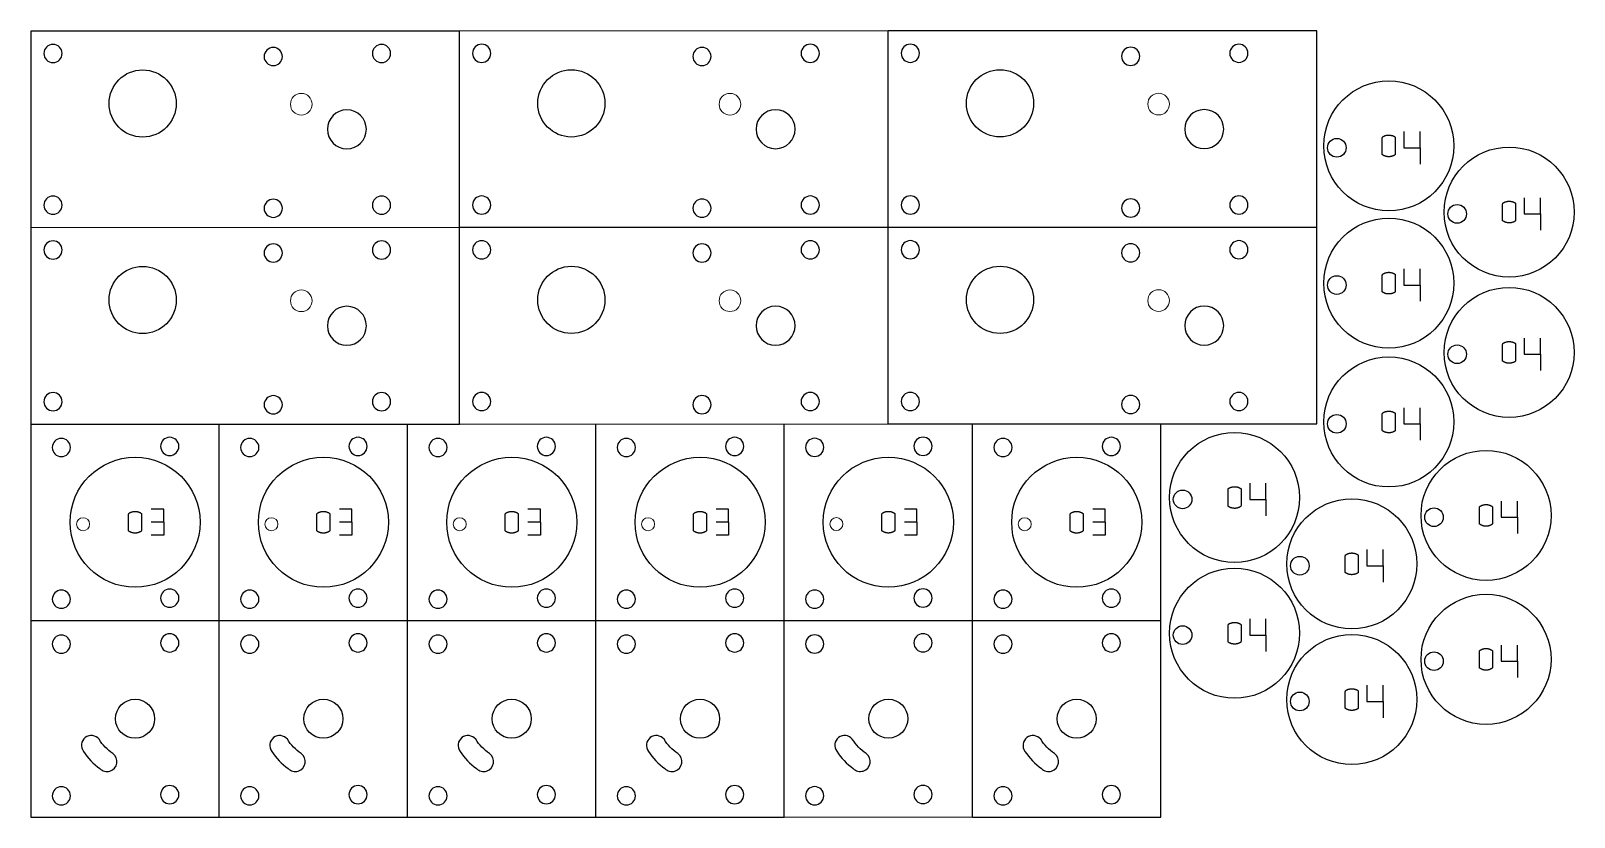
# Model space of a CAD drawing. Header units: inches. Extents: x 25 to 381, y 11 to 193.
import ezdxf

# ---------------------------------------------------------------- set-up
doc = ezdxf.new("R2010")
doc.units = ezdxf.units.IN
doc.header["$MEASUREMENT"] = 0
doc.layers.add('Cutting lines', color=5, linetype='Continuous')

msp = doc.modelspace()

# ---------------------------------------------------------------- linework, layer by layer
at = {"color": 1, "extrusion": (-4.49377e-12, 1.89801e-17, -1)}
for p, q in [((123.72, 192.55), (24.8, 192.52)), ((24.8, 192.52), (24.8, 147.19)), ((222.64, 192.57), (123.72, 192.55)), ((123.72, 147.22), (123.72, 192.55)), ((321.55, 192.59, 0), (222.64, 192.57)), ((222.64, 147.24), (222.64, 192.57)), ((321.55, 147.27, 0), (321.55, 192.59, 0)), ((123.72, 147.22), (24.8, 147.19)), ((24.8, 147.19), (24.8, 101.87)), ((222.64, 147.24), (123.72, 147.22)), ((123.72, 101.89), (123.72, 147.22)), ((321.55, 147.27, 0), (222.64, 147.24)), ((222.64, 101.91), (222.64, 147.24)), ((321.55, 101.94, 0), (321.55, 147.27, 0)), ((24.8, 101.87), (123.72, 101.89)), ((24.8, 101.87), (24.8, 56.54)), ((68.26, 56.56), (68.26, 101.89)), ((111.71, 56.56), (111.71, 101.89)), ((123.72, 101.89), (222.64, 101.91)), ((155.16, 56.56), (155.16, 101.89)), ((198.62, 56.56), (198.62, 101.89)), ((222.64, 101.91), (321.55, 101.94, 0)), ((242.07, 56.59), (242.07, 101.91)), ((285.53, 56.56, 0), (285.53, 101.89, 0)), ((24.8, 56.54), (68.26, 56.56)), ((24.8, 56.54), (24.8, 11.21)), ((68.26, 11.23), (68.26, 56.56)), ((68.26, 56.54), (111.71, 56.56)), ((111.71, 11.23), (111.71, 56.56)), ((111.71, 56.54), (155.16, 56.56)), ((155.16, 11.23), (155.16, 56.56)), ((155.16, 56.54), (198.62, 56.56)), ((198.62, 56.56), (242.07, 56.59)), ((198.62, 11.23), (198.62, 56.56)), ((242.07, 11.26), (242.07, 56.59)), ((242.07, 56.54), (285.53, 56.56, 0)), ((285.53, 11.23, 0), (285.53, 56.56, 0)), ((24.8, 11.21), (68.26, 11.23)), ((68.26, 11.21), (111.71, 11.23)), ((111.71, 11.21), (155.16, 11.23)), ((155.16, 11.21), (198.62, 11.23)), ((198.62, 11.23), (242.07, 11.26)), ((242.07, 11.21), (285.53, 11.23, 0))]:
    msp.add_line(p, q, dxfattribs=at)
at = {"color": 5}
for p, q in [((341.64, 169.36), (341.64, 165.63)), ((345.4, 165.63), (345.4, 169.36)), ((341.64, 165.63), (345.4, 165.63)), ((345.4, 165.63), (345.4, 161.87)), ((369.4, 154.09), (369.4, 150.37)), ((373.16, 150.37), (373.16, 154.09)), ((369.4, 150.37), (373.16, 150.37)), ((373.16, 150.37), (373.16, 146.61)), ((341.64, 137.69), (341.64, 133.96)), ((345.4, 133.96), (345.4, 137.69)), ((341.64, 133.96), (345.4, 133.96)), ((345.4, 133.96), (345.4, 130.2)), ((369.4, 121.71), (369.4, 117.99)), ((373.16, 117.99), (373.16, 121.71)), ((369.4, 117.99), (373.16, 117.99)), ((373.16, 117.99), (373.16, 114.23)), ((341.64, 105.66), (341.64, 101.94)), ((345.4, 101.94), (345.4, 105.66)), ((341.64, 101.94), (345.4, 101.94)), ((345.4, 101.94), (345.4, 98.18)), ((306.04, 88.24), (306.04, 84.51)), ((309.8, 84.51), (309.8, 88.24)), ((55.45, 82.23), (52.55, 82.23)), ((55.45, 79.23), (55.45, 82.23)), ((98.9, 82.23), (96.01, 82.23)), ((98.9, 79.23), (98.9, 82.23)), ((142.36, 82.23), (139.46, 82.23)), ((142.36, 79.23), (142.36, 82.23)), ((185.81, 82.23), (182.91, 82.23)), ((185.81, 79.23), (185.81, 82.23)), ((229.27, 82.25), (226.37, 82.25)), ((229.27, 79.25), (229.27, 82.25)), ((272.72, 82.23), (269.82, 82.23)), ((272.72, 79.23), (272.72, 82.23)), ((306.04, 84.51), (309.8, 84.51)), ((309.8, 84.51), (309.8, 80.75)), ((364.06, 84.11), (364.06, 80.39)), ((367.82, 80.39), (367.82, 84.11)), ((55.45, 79.23), (52.55, 79.23)), ((55.45, 79.23), (55.45, 76.22)), ((98.9, 79.23), (96.01, 79.23)), ((98.9, 79.23), (98.9, 76.22)), ((142.36, 79.23), (139.46, 79.23)), ((142.36, 79.23), (142.36, 76.22)), ((185.81, 79.23), (182.91, 79.23)), ((185.81, 79.23), (185.81, 76.22)), ((229.27, 79.25), (226.37, 79.25)), ((229.27, 79.25), (229.27, 76.24)), ((272.72, 79.23), (269.82, 79.23)), ((272.72, 79.23), (272.72, 76.22)), ((364.06, 80.39), (367.82, 80.39)), ((367.82, 80.39), (367.82, 76.63)), ((55.45, 76.22), (52.55, 76.22)), ((98.9, 76.22), (96.01, 76.22)), ((142.36, 76.22), (139.46, 76.22)), ((185.81, 76.22), (182.91, 76.22)), ((229.27, 76.24), (226.37, 76.24)), ((272.72, 76.22), (269.82, 76.22)), ((333.09, 72.94), (333.09, 69.21)), ((336.85, 69.21), (336.85, 72.94)), ((333.09, 69.21), (336.85, 69.21)), ((336.85, 69.21), (336.85, 65.45)), ((306.04, 56.92), (306.04, 53.2)), ((309.8, 53.2), (309.8, 56.92)), ((306.04, 53.2), (309.8, 53.2)), ((309.8, 53.2), (309.8, 49.44)), ((364.06, 50.9), (364.06, 47.18)), ((367.82, 47.18), (367.82, 50.9)), ((364.06, 47.18), (367.82, 47.18)), ((367.82, 47.18), (367.82, 43.42)), ((333.09, 41.62), (333.09, 37.9)), ((336.85, 37.9), (336.85, 41.62)), ((333.09, 37.9), (336.85, 37.9)), ((336.85, 37.9), (336.85, 34.14))]:
    msp.add_line(p, q, dxfattribs=at)
at = {"color": 1}
msp.add_lwpolyline([(43.74, 25.86, -0.105446), (40.54, 29.17, 0.979112), (36.92, 26.38, 0.093181), (40.73, 22.42, 1.087669)], format="xyb", close=True, dxfattribs=at)
at = {"color": 1, "elevation": 0}
for points in [[(87.19, 25.86, -0.105446), (83.99, 29.17, 0.979112), (80.38, 26.38, 0.093181), (84.19, 22.42, 1.087669)], [(130.65, 25.86, -0.105446), (127.44, 29.17, 0.979112), (123.83, 26.38, 0.093181), (127.64, 22.42, 1.087669)], [(174.1, 25.86, -0.105446), (170.9, 29.17, 0.979112), (167.29, 26.38, 0.093181), (171.09, 22.42, 1.087669)], [(217.55, 25.89, -0.105446), (214.35, 29.19, 0.979112), (210.74, 26.41, 0.093181), (214.55, 22.44, 1.087669)], [(261.01, 25.86, -0.105446), (257.81, 29.17, 0.979112), (254.19, 26.38, 0.093181), (258, 22.42, 1.087669)]]:
    msp.add_lwpolyline(points, format="xyb", close=True, dxfattribs=at)
at = {"color": 1, "extrusion": (-4.49377e-12, 1.89784e-17, -1)}
for centre in [(-29.91, 187.38), (-80.73, 186.67, 0.29), (-105.72, 187.38), (-128.82, 187.41), (-179.65, 186.69, 0.29), (-204.64, 187.41), (-227.74, 187.43), (-278.57, 186.72, 0.29), (-303.55, 187.43), (-29.91, 152.38), (-80.73, 151.67, 0.29), (-105.72, 152.38), (-128.82, 152.41), (-179.65, 151.69, 0.29), (-204.64, 152.41), (-227.74, 152.43), (-278.57, 151.72, 0.29), (-303.55, 152.43), (-29.91, 142.05), (-80.73, 141.34, 0.29), (-105.72, 142.05), (-128.82, 142.08), (-179.65, 141.36, 0.29), (-204.64, 142.08), (-227.74, 142.1), (-278.57, 141.39, 0.29), (-303.55, 142.1), (-29.91, 107.05), (-80.73, 106.34, 0.29), (-105.72, 107.05), (-128.82, 107.08), (-179.65, 106.36, 0.29), (-204.64, 107.08), (-227.74, 107.1), (-278.57, 106.39, 0.29), (-303.55, 107.1), (-31.85, 96.48, 0.27), (-56.85, 96.73), (-75.31, 96.48, 0.27), (-100.3, 96.73), (-118.76, 96.48, 0.27), (-143.76, 96.73), (-162.21, 96.48, 0.27), (-187.21, 96.73), (-205.67, 96.5, 0.27), (-230.66, 96.75), (-249.12, 96.48, 0.27), (-274.12, 96.73), (-31.85, 61.48, 0.27), (-56.85, 61.73), (-75.31, 61.48, 0.27), (-100.3, 61.73), (-118.76, 61.48, 0.27), (-143.76, 61.73), (-162.21, 61.48, 0.27), (-187.21, 61.73), (-205.67, 61.5, 0.27), (-230.66, 61.75), (-249.12, 61.48, 0.27), (-274.12, 61.73), (-56.85, 51.4), (-100.3, 51.4), (-143.76, 51.4), (-187.21, 51.4), (-230.66, 51.42), (-274.12, 51.4), (-31.85, 51.12, 0.28), (-75.31, 51.12, 0.28), (-118.76, 51.12, 0.28), (-162.21, 51.12, 0.28), (-205.67, 51.14, 0.28), (-249.12, 51.12, 0.28), (-31.85, 16.12, 0.28), (-56.85, 16.4), (-75.31, 16.12, 0.28), (-100.3, 16.4), (-118.76, 16.12, 0.28), (-143.76, 16.4), (-162.21, 16.12, 0.28), (-187.21, 16.4), (-205.67, 16.14, 0.28), (-230.66, 16.42), (-249.12, 16.12, 0.28), (-274.12, 16.4)]:
    msp.add_circle(centre, 2.1, dxfattribs=at)
at = {"color": 1}
for centre, radius in [((50.6, 175.83), 7.75), ((149.52, 175.86), 7.75), ((248.43, 175.88), 7.75), ((326.15, 165.63, 0), 2.15), ((353.91, 150.37), 2.15), ((50.6, 130.51), 7.75), ((149.52, 130.53), 7.75), ((248.43, 130.55), 7.75), ((326.15, 133.96, 0), 2.15), ((353.91, 117.99), 2.15), ((326.15, 101.94, 0), 2.15), ((290.56, 84.51), 2.15), ((348.57, 80.39), 2.15), ((317.61, 69.21), 2.15), ((290.56, 53.2), 2.15), ((348.57, 47.18), 2.15), ((317.61, 37.9), 2.15)]:
    msp.add_circle(centre, radius, dxfattribs=at)
at = {"color": 1, "extrusion": (-4.49377e-12, 1.89818e-17, -1)}
for centre in [(-97.72, 169.88), (-196.64, 169.91), (-295.55, 169.93), (-97.72, 124.55), (-196.64, 124.58), (-295.55, 124.6)]:
    msp.add_circle(centre, 4.5, dxfattribs=at)
at = {"color": 1}
for points in [[(339.64, 168.06, 0), (338.14, 169.19, 0), (336.64, 168.06, 0), (336.64, 166.06, 0), (336.64, 164.06, 0), (338.14, 162.94, 0), (339.64, 164.06, 0), (339.64, 166.06, 0), (339.64, 168.06, 0)], [(367.41, 152.8), (365.91, 153.92), (364.41, 152.8), (364.41, 150.8), (364.41, 148.8), (365.91, 147.67), (367.41, 148.8), (367.41, 150.8), (367.41, 152.8)], [(339.64, 136.39, 0), (338.14, 137.52, 0), (336.64, 136.39, 0), (336.64, 134.39, 0), (336.64, 132.39, 0), (338.14, 131.27, 0), (339.64, 132.39, 0), (339.64, 134.39, 0), (339.64, 136.39, 0)], [(367.41, 120.42), (365.91, 121.54), (364.41, 120.42), (364.41, 118.42), (364.41, 116.42), (365.91, 115.29), (367.41, 116.42), (367.41, 118.42), (367.41, 120.42)], [(339.64, 104.37, 0), (338.14, 105.49, 0), (336.64, 104.37, 0), (336.64, 102.37, 0), (336.64, 100.37, 0), (338.14, 99.24, 0), (339.64, 100.37, 0), (339.64, 102.37, 0), (339.64, 104.37, 0)], [(304.05, 86.94), (302.55, 88.07), (301.05, 86.94), (301.05, 84.94), (301.05, 82.94), (302.55, 81.82), (304.05, 82.94), (304.05, 84.94), (304.05, 86.94)], [(362.07, 82.82), (360.57, 83.94), (359.07, 82.82), (359.07, 80.82), (359.07, 78.82), (360.57, 77.69), (362.07, 78.82), (362.07, 80.82), (362.07, 82.82)], [(50.35, 81.23), (48.85, 82.35), (47.35, 81.23), (47.35, 79.23), (47.35, 77.23), (48.85, 76.1), (50.35, 77.23), (50.35, 79.23), (50.35, 81.23)], [(93.8, 81.23), (92.3, 82.35), (90.8, 81.23), (90.8, 79.23), (90.8, 77.23), (92.3, 76.1), (93.8, 77.23), (93.8, 79.23), (93.8, 81.23)], [(137.26, 81.23), (135.76, 82.35), (134.26, 81.23), (134.26, 79.23), (134.26, 77.23), (135.76, 76.1), (137.26, 77.23), (137.26, 79.23), (137.26, 81.23)], [(180.71, 81.23), (179.21, 82.35), (177.71, 81.23), (177.71, 79.23), (177.71, 77.23), (179.21, 76.1), (180.71, 77.23), (180.71, 79.23), (180.71, 81.23)], [(224.16, 81.25), (222.66, 82.37), (221.16, 81.25), (221.16, 79.25), (221.16, 77.25), (222.66, 76.12), (224.16, 77.25), (224.16, 79.25), (224.16, 81.25)], [(267.62, 81.23, 0), (266.12, 82.35, 0), (264.62, 81.23, 0), (264.62, 79.23, 0), (264.62, 77.23, 0), (266.12, 76.1, 0), (267.62, 77.23, 0), (267.62, 79.23, 0), (267.62, 81.23, 0)], [(331.1, 71.64), (329.6, 72.77), (328.1, 71.64), (328.1, 69.64), (328.1, 67.64), (329.6, 66.52), (331.1, 67.64), (331.1, 69.64), (331.1, 71.64)], [(304.05, 55.63), (302.55, 56.75), (301.05, 55.63), (301.05, 53.63), (301.05, 51.63), (302.55, 50.5), (304.05, 51.63), (304.05, 53.63), (304.05, 55.63)], [(362.07, 49.61), (360.57, 50.74), (359.07, 49.61), (359.07, 47.61), (359.07, 45.61), (360.57, 44.49), (362.07, 45.61), (362.07, 47.61), (362.07, 49.61)], [(331.1, 40.33), (329.6, 41.45), (328.1, 40.33), (328.1, 38.33), (328.1, 36.33), (329.6, 35.2), (331.1, 36.33), (331.1, 38.33), (331.1, 40.33)]]:
    msp.add_rational_spline(points, [1, 0.8, 1, 1, 1, 0.8, 1, 1, 1], degree=2, knots=[0, 0, 0, 1.287002, 1.287002, 2.287002, 2.287002, 3.574004, 3.574004, 4.574004, 4.574004, 4.574004], dxfattribs=at)
at = {"layer": 'Cutting lines', "color": 1, "lineweight": 0}
for centre, radius in [((87.2, 175.66), 2.5), ((186.12, 175.68), 2.5), ((285.03, 175.7), 2.5), ((87.2, 130.33), 2.5), ((186.12, 130.35), 2.5), ((285.03, 130.38), 2.5), ((36.86, 78.79), 1.5), ((80.31, 78.79), 1.5), ((123.76, 78.79), 1.5), ((167.22, 78.79), 1.5), ((210.67, 78.82), 1.5), ((254.13, 78.79), 1.5)]:
    msp.add_circle(centre, radius, dxfattribs=at)
at = {"layer": 'Cutting lines', "color": 1}
for centre, radius in [((338.14, 166.06), 15), ((365.91, 150.8, 0), 15), ((338.14, 134.39), 15), ((365.91, 118.42, 0), 15), ((338.14, 102.37), 15), ((302.55, 84.94, 0), 15), ((48.85, 79.23), 15), ((92.3, 79.23), 15), ((135.76, 79.23), 15), ((179.21, 79.23), 15), ((222.66, 79.25), 15), ((266.12, 79.23), 15), ((360.57, 80.82, 0), 15), ((329.6, 69.64, 0), 15), ((302.55, 53.63, 0), 15), ((360.57, 47.61, 0), 15), ((329.6, 38.33, 0), 15), ((48.85, 33.9), 4.5), ((92.3, 33.9), 4.5), ((135.76, 33.9), 4.5), ((179.21, 33.9), 4.5), ((222.66, 33.92), 4.5), ((266.12, 33.9), 4.5)]:
    msp.add_circle(centre, radius, dxfattribs=at)

doc.saveas('drawing.dxf')
